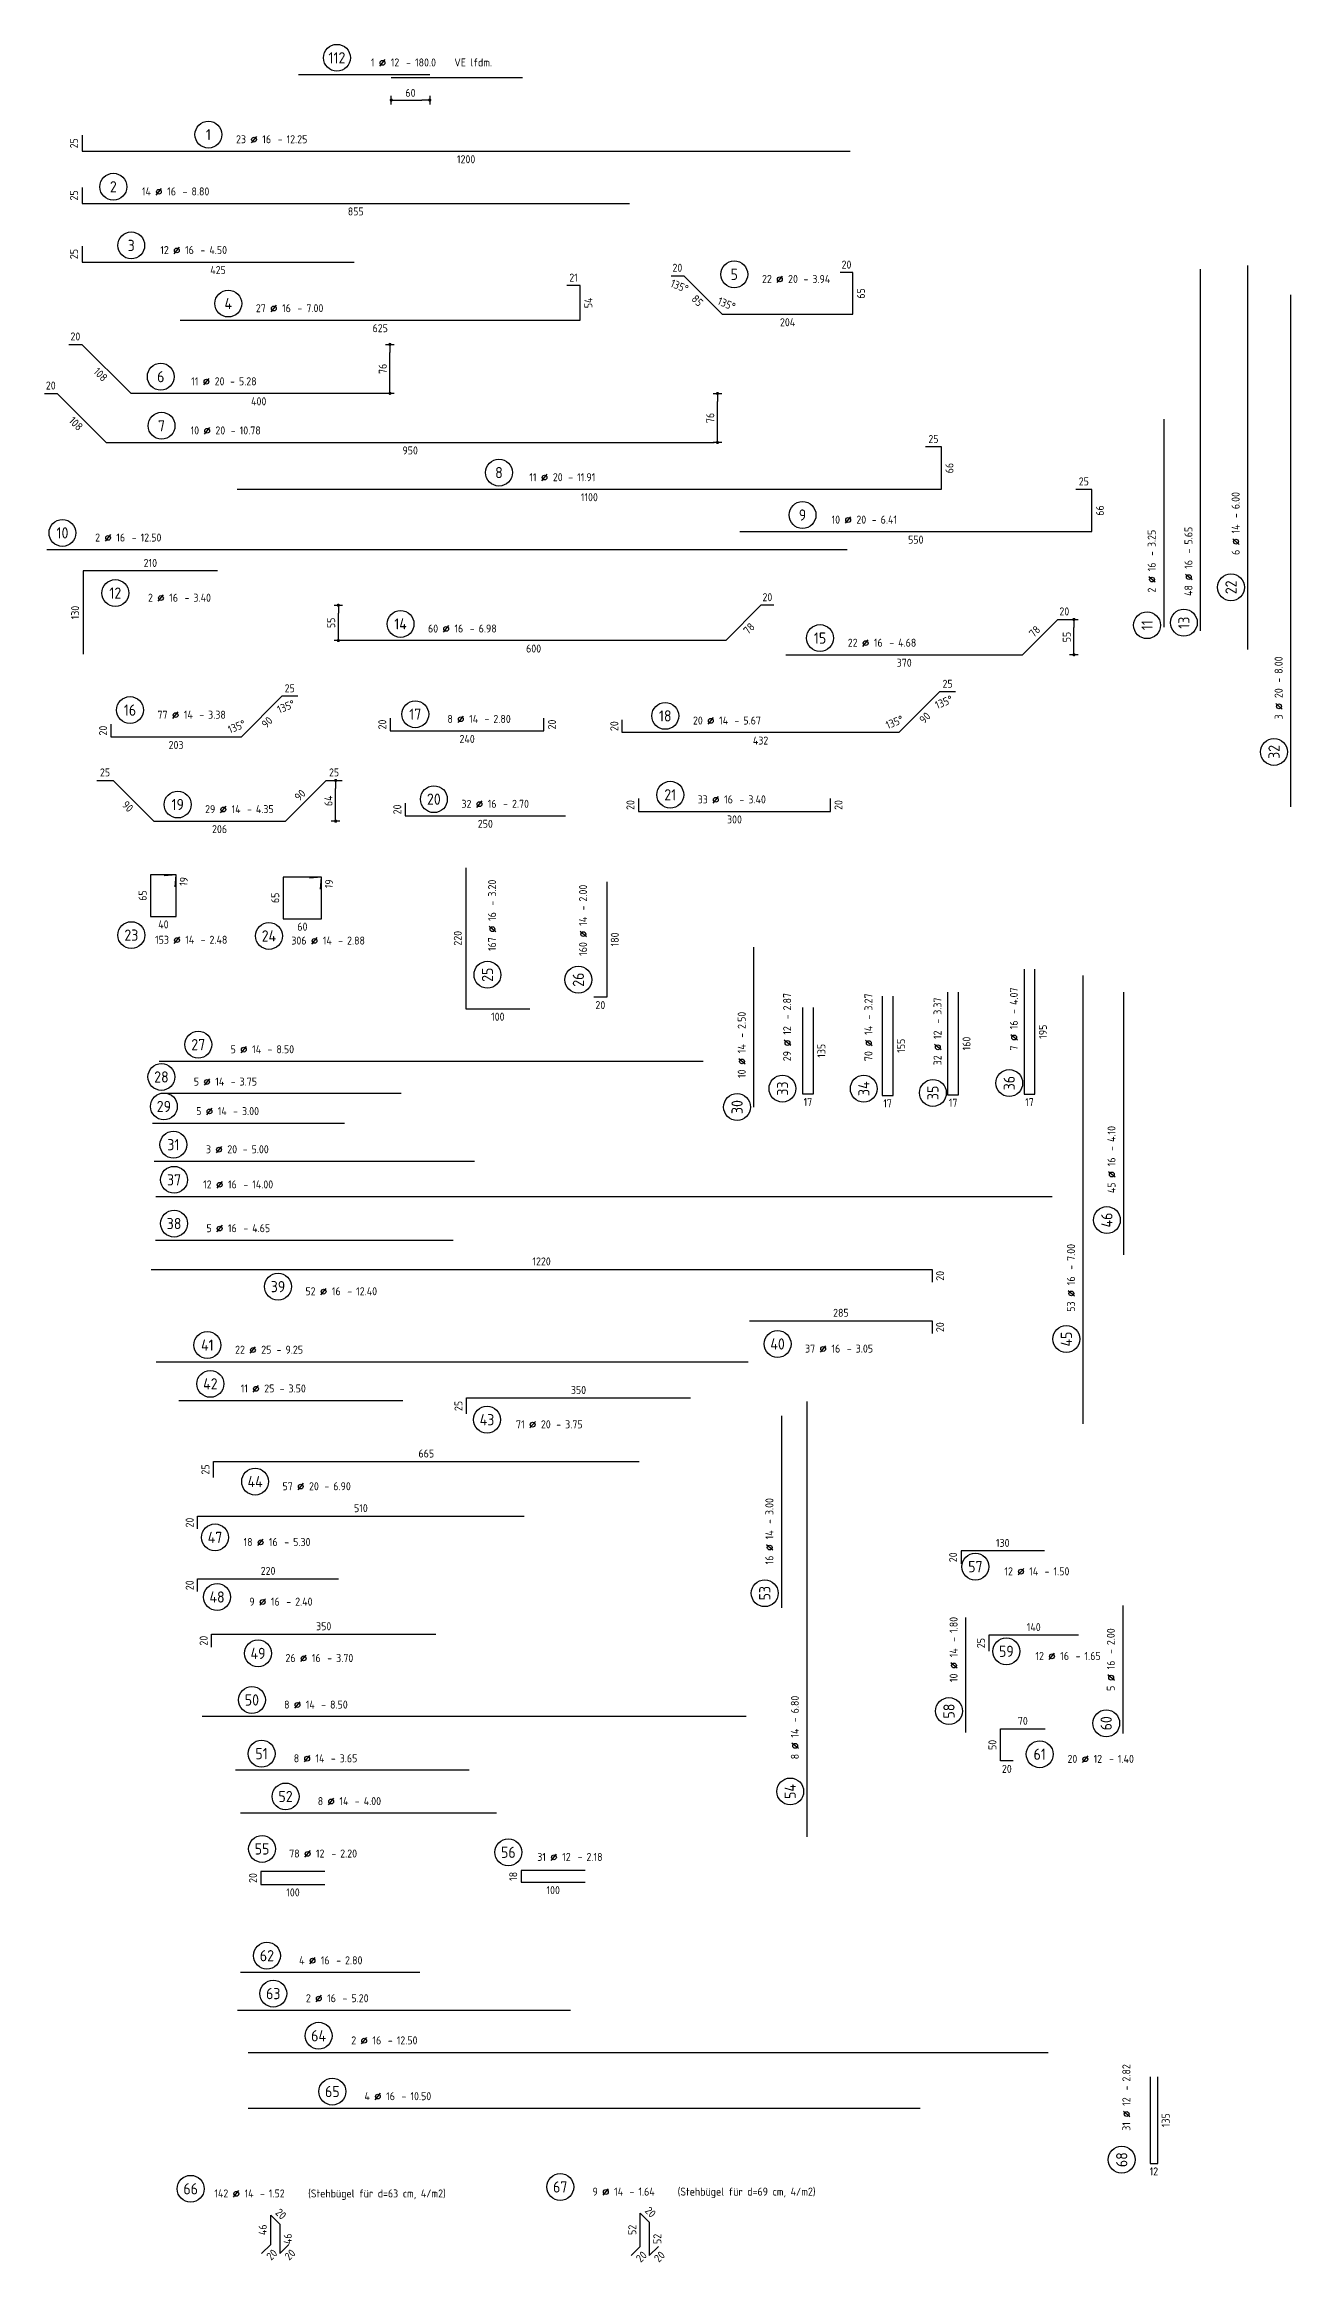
# Model space of a CAD drawing. Extents: x -21 to 93, y -36 to 68.
# Drawn here: x 73.96 to 93.42, y 5.79 to 40.45 of the extents above; entities that cross this region are included whole.
import ezdxf
from ezdxf.enums import TextEntityAlignment as Align

# ---------------------------------------------------------------- set-up
doc = ezdxf.new("R2010")
doc.units = 0
doc.header["$LTSCALE"] = 0.5
doc.linetypes.add('AUSGEZOGEN', pattern=[1000.01, 1000, 0.01])
doc.layers.add('MASSE', color=7, linetype='Continuous')
doc.layers.add('RND', color=7, linetype='Continuous')
doc.styles.add('txt', font='isocp.shx')
doc.dimstyles.new('DOT_I', dxfattribs={"dimscale": 0.5, "dimtxt": 0.25, "dimasz": 0.25, "dimexe": 0.1, "dimexo": 0.3, "dimgap": 0.1, "dimtad": 1, "dimdec": 3, "dimzin": 3, "dimtxsty": 'txt', "dimblk": 'DOT', "dimblk1": 'DOT', "dimblk2": 'DOT', "dimsah": 1, "dimcen": 0.1, "dimse1": 1, "dimse2": 1, "dimazin": 0, "dimtfac": 1, "dimtdec": 4, "dimtix": 1, "dimtmove": 2, "dimatfit": 3, "dimfxl": 0, "dimtvp": 1, "dimtolj": 1, "dimtzin": 0, "dimarcsym": 0})

# ---------------------------------------------------------------- blocks, each defined once
blk = doc.blocks.new('RND_AUSZ')
at = {"layer": 'RND', "color": 7, "linetype": 'Continuous'}
blk.add_line((1.341, 0.262), (1.509, 0.466), dxfattribs=at)
at = {"layer": 'RND', "color": 1, "linetype": 'Continuous'}
blk.add_circle((0, 0.52), 0.42, dxfattribs=at)
at = {"layer": 'RND', "color": 7, "linetype": 'Continuous'}
blk.add_circle((1.425, 0.364), 0.075, dxfattribs=at)
at = {"layer": 'RND', "color": 7, "linetype": 'Continuous', "style": 'txt'}
blk.add_text('-', height=0.25, dxfattribs=at).set_placement((2.163, 0.25))
at = {"layer": 'RND', "color": 1, "linetype": 'Continuous', "style": 'txt'}
blk.add_attdef('POS', text='', height=0.35, dxfattribs=at).set_placement((0, 0.52), align=Align.MIDDLE)
at = {"layer": 'RND', "color": 7, "linetype": 'Continuous', "style": 'txt'}
for tag, p in [('WIEOFT', (-0.536, 0.25)), ('STK', (1.174, 0.25))]:
    blk.add_attdef(tag, text='', height=0.25, dxfattribs=at).set_placement(p, align=Align.RIGHT)
for tag, p in [('DS', (1.683, 0.25)), ('LANG', (2.441, 0.25)), ('TEXT', (3.669, 0.25))]:
    blk.add_attdef(tag, p, '', height=0.25, dxfattribs=at)
blk = doc.blocks.new('DOT')
at = {"layer": 'MASSE', "color": 7, "linetype": 'Continuous'}
for p, q in [((0, 0), (-1, 0)), ((0, 0.54), (0, -0.54))]:
    blk.add_line(p, q, dxfattribs=at)
at = {"layer": 'MASSE', "color": 7, "linetype": 'Continuous', "const_width": 0.2}
blk.add_lwpolyline([(-0.1, 0, 1), (0.1, 0, 1)], format="xyb", close=True, dxfattribs=at)
blk = doc.blocks.new('*D16')
at = {"layer": 'Defpoints', "color": 0, "linetype": 'AUSGEZOGEN', "transparency": 16777216}
for p in [(79.376, 39.926), (79.976, 39.926), (79.976, 39.576)]:
    blk.add_point(p, dxfattribs=at)
at = {"layer": 'RND', "color": 0, "linetype": 'AUSGEZOGEN', "lineweight": -2, "transparency": 16777216}
blk.add_line((79.501, 39.576), (79.851, 39.576), dxfattribs=at)
at = {"layer": 'RND', "color": 0, "linetype": 'AUSGEZOGEN', "lineweight": -2, "transparency": 16777216, "xscale": 0.125, "yscale": 0.125, "zscale": 0.125, "rotation": 180}
blk.add_blockref('DOT', (79.376, 39.576), dxfattribs=at)
at = {"layer": 'RND', "color": 0, "linetype": 'AUSGEZOGEN', "lineweight": -2, "transparency": 16777216, "xscale": 0.125, "yscale": 0.125, "zscale": 0.125}
blk.add_blockref('DOT', (79.976, 39.576), dxfattribs=at)
at = {"layer": 'RND', "color": 0, "linetype": 'AUSGEZOGEN', "transparency": 16777216, "insert": (79.676, 39.689), "char_height": 0.125, "attachment_point": 5, "style": 'txt'}
blk.add_mtext('\\A1;60', dxfattribs=at)
blk = doc.blocks.new('*D17')
at = {"layer": 'Defpoints', "color": 0, "linetype": 'AUSGEZOGEN', "transparency": 16777216}
for p in [(83.845, 36.832), (83.875, 36.761), (83.945, 36.832), (84.246, 36.531)]:
    blk.add_point(p, dxfattribs=at)
at = {"layer": 'RND', "color": 0, "linetype": 'AUSGEZOGEN', "transparency": 16777216, "insert": (83.878, 36.67), "char_height": 0.125, "attachment_point": 5, "rotation": 337.5, "style": 'txt'}
blk.add_mtext('\\A1;135°', dxfattribs=at)
blk = doc.blocks.new('*D18')
at = {"layer": 'Defpoints', "color": 0, "linetype": 'AUSGEZOGEN', "transparency": 16777216}
for p in [(84.246, 36.531), (84.546, 36.231), (84.617, 36.301), (85.566, 36.231)]:
    blk.add_point(p, dxfattribs=at)
at = {"layer": 'RND', "color": 0, "linetype": 'AUSGEZOGEN', "transparency": 16777216, "insert": (84.613, 36.392), "char_height": 0.125, "attachment_point": 5, "rotation": 337.5, "style": 'txt'}
blk.add_mtext('\\A1;135°', dxfattribs=at)
blk = doc.blocks.new('*D20')
at = {"layer": 'Defpoints', "color": 0, "linetype": 'AUSGEZOGEN', "transparency": 16777216}
for p in [(78.549, 31.685), (78.549, 31.685), (78.549, 31.133)]:
    blk.add_point(p, dxfattribs=at)
at = {"layer": 'RND', "color": 0, "linetype": 'AUSGEZOGEN', "lineweight": -2, "transparency": 16777216}
blk.add_line((78.549, 31.258), (78.549, 31.56), dxfattribs=at)
at = {"layer": 'RND', "color": 0, "linetype": 'AUSGEZOGEN', "lineweight": -2, "transparency": 16777216, "xscale": 0.125, "yscale": 0.125, "zscale": 0.125}
for p, rotation in [((78.549, 31.685), 90), ((78.549, 31.133), 270)]:
    blk.add_blockref('DOT', p, dxfattribs=dict(at, rotation=rotation))
at = {"layer": 'RND', "color": 0, "linetype": 'AUSGEZOGEN', "transparency": 16777216, "insert": (78.437, 31.409), "char_height": 0.125, "attachment_point": 5, "rotation": 90, "style": 'txt'}
blk.add_mtext('\\A1;55', dxfattribs=at)
blk = doc.blocks.new('*D23')
at = {"layer": 'Defpoints', "color": 0, "linetype": 'AUSGEZOGEN', "transparency": 16777216}
for p in [(90.039, 31.463), (90.039, 31.463), (90.039, 30.912)]:
    blk.add_point(p, dxfattribs=at)
at = {"layer": 'RND', "color": 0, "linetype": 'AUSGEZOGEN', "lineweight": -2, "transparency": 16777216}
blk.add_line((90.039, 31.037), (90.039, 31.338), dxfattribs=at)
at = {"layer": 'RND', "color": 0, "linetype": 'AUSGEZOGEN', "lineweight": -2, "transparency": 16777216, "xscale": 0.125, "yscale": 0.125, "zscale": 0.125}
for p, rotation in [((90.039, 31.463), 90), ((90.039, 30.912), 270)]:
    blk.add_blockref('DOT', p, dxfattribs=dict(at, rotation=rotation))
at = {"layer": 'RND', "color": 0, "linetype": 'AUSGEZOGEN', "transparency": 16777216, "insert": (89.927, 31.188), "char_height": 0.125, "attachment_point": 5, "rotation": 90, "style": 'txt'}
blk.add_mtext('\\A1;55', dxfattribs=at)
blk = doc.blocks.new('*D24')
at = {"layer": 'Defpoints', "color": 0, "linetype": 'AUSGEZOGEN', "transparency": 16777216}
for p in [(77.665, 30.263), (77.665, 30.163), (77.79, 30.263), (77.347, 29.945)]:
    blk.add_point(p, dxfattribs=at)
at = {"layer": 'RND', "color": 0, "linetype": 'AUSGEZOGEN', "transparency": 16777216, "insert": (77.732, 30.101), "char_height": 0.125, "attachment_point": 5, "rotation": 22.5, "style": 'txt'}
blk.add_mtext('\\A1;135°', dxfattribs=at)
blk = doc.blocks.new('*D25')
at = {"layer": 'Defpoints', "color": 0, "linetype": 'AUSGEZOGEN', "transparency": 16777216}
for p in [(77.347, 29.945), (76.014, 29.626), (77.029, 29.726), (77.029, 29.626)]:
    blk.add_point(p, dxfattribs=at)
at = {"layer": 'RND', "color": 0, "linetype": 'AUSGEZOGEN', "transparency": 16777216, "insert": (76.962, 29.788), "char_height": 0.125, "attachment_point": 5, "rotation": 22.5, "style": 'txt'}
blk.add_mtext('\\A1;135°', dxfattribs=at)
blk = doc.blocks.new('*D26')
at = {"layer": 'Defpoints', "color": 0, "linetype": 'AUSGEZOGEN', "transparency": 16777216}
for p in [(87.941, 30.333), (87.941, 30.233), (88.066, 30.333), (87.623, 30.015)]:
    blk.add_point(p, dxfattribs=at)
at = {"layer": 'RND', "color": 0, "linetype": 'AUSGEZOGEN', "transparency": 16777216, "insert": (88.008, 30.171), "char_height": 0.125, "attachment_point": 5, "rotation": 22.5, "style": 'txt'}
blk.add_mtext('\\A1;135°', dxfattribs=at)
blk = doc.blocks.new('*D27')
at = {"layer": 'Defpoints', "color": 0, "linetype": 'AUSGEZOGEN', "transparency": 16777216}
for p in [(87.623, 30.015), (85.144, 29.696), (87.304, 29.796), (87.304, 29.696)]:
    blk.add_point(p, dxfattribs=at)
at = {"layer": 'RND', "color": 0, "linetype": 'AUSGEZOGEN', "transparency": 16777216, "insert": (87.237, 29.858), "char_height": 0.125, "attachment_point": 5, "rotation": 22.5, "style": 'txt'}
blk.add_mtext('\\A1;135°', dxfattribs=at)
blk = doc.blocks.new('*D28')
at = {"layer": 'Defpoints', "color": 0, "linetype": 'AUSGEZOGEN', "transparency": 16777216}
for p in [(78.507, 28.948), (78.507, 28.948), (78.607, 28.312)]:
    blk.add_point(p, dxfattribs=at)
at = {"layer": 'RND', "color": 0, "linetype": 'AUSGEZOGEN', "lineweight": -2, "transparency": 16777216}
blk.add_line((78.507, 28.437), (78.507, 28.823), dxfattribs=at)
at = {"layer": 'RND', "color": 0, "linetype": 'AUSGEZOGEN', "lineweight": -2, "transparency": 16777216, "xscale": 0.125, "yscale": 0.125, "zscale": 0.125}
for p, rotation in [((78.507, 28.948), 90), ((78.507, 28.312), 270)]:
    blk.add_blockref('DOT', p, dxfattribs=dict(at, rotation=rotation))
at = {"layer": 'RND', "color": 0, "linetype": 'AUSGEZOGEN', "transparency": 16777216, "insert": (78.395, 28.63), "char_height": 0.125, "attachment_point": 5, "rotation": 90, "style": 'txt'}
blk.add_mtext('\\A1;64', dxfattribs=at)
blk = doc.blocks.new('*D72')
at = {"layer": 'Defpoints', "color": 0, "linetype": 'AUSGEZOGEN', "transparency": 16777216}
for p in [(79.355, 35.759), (79.355, 35.759), (79.355, 34.995)]:
    blk.add_point(p, dxfattribs=at)
at = {"layer": 'RND', "color": 0, "linetype": 'AUSGEZOGEN', "lineweight": -2, "transparency": 16777216}
blk.add_line((79.355, 35.12), (79.355, 35.634), dxfattribs=at)
at = {"layer": 'RND', "color": 0, "linetype": 'AUSGEZOGEN', "lineweight": -2, "transparency": 16777216, "xscale": 0.125, "yscale": 0.125, "zscale": 0.125}
for p, rotation in [((79.355, 35.759), 90), ((79.355, 34.995), 270)]:
    blk.add_blockref('DOT', p, dxfattribs=dict(at, rotation=rotation))
at = {"layer": 'RND', "color": 0, "linetype": 'AUSGEZOGEN', "transparency": 16777216, "insert": (79.243, 35.377), "char_height": 0.125, "attachment_point": 5, "rotation": 90, "style": 'txt'}
blk.add_mtext('\\A1;76', dxfattribs=at)
blk = doc.blocks.new('*D73')
at = {"layer": 'Defpoints', "color": 0, "linetype": 'AUSGEZOGEN', "transparency": 16777216}
for p in [(84.471, 34.992), (84.471, 34.992), (84.471, 34.228)]:
    blk.add_point(p, dxfattribs=at)
at = {"layer": 'RND', "color": 0, "linetype": 'AUSGEZOGEN', "lineweight": -2, "transparency": 16777216}
blk.add_line((84.471, 34.353), (84.471, 34.867), dxfattribs=at)
at = {"layer": 'RND', "color": 0, "linetype": 'AUSGEZOGEN', "lineweight": -2, "transparency": 16777216, "xscale": 0.125, "yscale": 0.125, "zscale": 0.125}
for p, rotation in [((84.471, 34.992), 90), ((84.471, 34.228), 270)]:
    blk.add_blockref('DOT', p, dxfattribs=dict(at, rotation=rotation))
at = {"layer": 'RND', "color": 0, "linetype": 'AUSGEZOGEN', "transparency": 16777216, "insert": (84.358, 34.61), "char_height": 0.125, "attachment_point": 5, "rotation": 90, "style": 'txt'}
blk.add_mtext('\\A1;76', dxfattribs=at)

msp = doc.modelspace()

# ---------------------------------------------------------------- linework, layer by layer
at = {"layer": 'RND', "color": 1, "linetype": 'AUSGEZOGEN'}
for points in [[(77.92638, 39.9763), (79.97638, 39.9763)], [(79.37638, 39.9263), (81.42638, 39.9263)], [(74.54494, 39.02662), (74.54494, 38.77662), (86.54494, 38.77662)], [(74.54494, 38.2117), (74.54494, 37.9617), (83.09494, 37.9617)], [(74.54494, 37.29576), (74.54494, 37.04576), (78.79494, 37.04576)], [(83.74536, 36.83176), (83.94536, 36.83176), (84.5464, 36.23072), (86.5864, 36.23072), (86.5864, 36.88072), (86.3864, 36.88072)], [(92.01601, 31.28483), (92.01601, 36.93483)], [(92.75246, 36.99288), (92.75246, 30.99288)], [(76.07829, 36.13773), (82.32829, 36.13773), (82.32829, 36.67773), (82.11829, 36.67773)], [(93.42401, 36.53604), (93.42401, 28.53604)], [(74.34176, 35.75874), (74.54176, 35.75874), (75.30543, 34.99507), (79.30543, 34.99507)], [(73.95708, 34.99199), (74.15708, 34.99199), (74.92075, 34.22831), (84.42075, 34.22831)], [(91.44132, 34.59229), (91.44132, 31.34229)], [(76.96969, 33.49701), (87.96969, 33.49701), (87.96969, 34.15701), (87.71969, 34.15701)], [(84.81881, 32.83454), (90.31881, 32.83454), (90.31881, 33.49454), (90.06881, 33.49454)], [(73.99764, 32.55469), (86.49764, 32.55469)], [(76.66256, 32.22037), (74.56256, 32.22037), (74.56256, 30.92037)], [(85.35091, 31.68479), (85.15091, 31.68479), (84.59937, 31.13324), (78.59937, 31.13324)], [(85.53766, 30.91177), (89.23766, 30.91177), (89.7892, 31.46331), (89.9892, 31.46331)], [(77.91525, 30.26281), (77.66525, 30.26281), (77.02886, 29.62642), (74.99886, 29.62642), (74.99886, 29.82642)], [(88.19076, 30.33285), (87.94076, 30.33285), (87.30437, 29.69645), (82.98437, 29.69645), (82.98437, 29.89645)], [(79.36051, 29.92159), (79.36051, 29.72159), (81.76051, 29.72159), (81.76051, 29.92159)], [(74.7792, 28.94836), (75.0292, 28.94836), (75.6656, 28.31197), (77.72106, 28.31197), (78.35746, 28.94836), (78.60746, 28.94836)], [(79.59495, 28.59537), (79.59495, 28.39537), (82.09495, 28.39537)], [(83.2365, 28.66416), (83.2365, 28.46416), (86.2365, 28.46416), (86.2365, 28.66416)], [(76.0002, 27.28536), (76.01676, 27.47463), (75.61676, 27.47463), (75.61676, 26.82463), (76.01676, 26.82463), (76.01676, 27.47463), (75.82748, 27.45808)], [(78.27108, 27.24928), (78.28764, 27.43855), (77.68764, 27.43855), (77.68764, 26.78855), (78.28764, 26.78855), (78.28764, 27.43855), (78.09836, 27.422)], [(80.54003, 27.58251), (80.54003, 25.38251), (81.54003, 25.38251)], [(82.74202, 27.36425), (82.74202, 25.56425), (82.54202, 25.56425)], [(85.03702, 23.84603), (85.03702, 26.34603)], [(89.25932, 25.99736), (89.25932, 24.04736), (89.42932, 24.04736), (89.42932, 25.99736)], [(90.18066, 25.89904), (90.18066, 18.89904)], [(85.799, 25.40007), (85.799, 24.05007), (85.969, 24.05007), (85.969, 25.40007)], [(87.04333, 25.5783), (87.04333, 24.0283), (87.21333, 24.0283), (87.21333, 25.5783)], [(88.06654, 25.63815), (88.06654, 24.03815), (88.23654, 24.03815), (88.23654, 25.63815)], [(90.81346, 25.63923), (90.81346, 21.53923)], [(75.75016, 24.56123), (84.25016, 24.56123)], [(79.53164, 24.05628), (75.78164, 24.05628)], [(75.64479, 23.5953), (78.64479, 23.5953)], [(75.67347, 22.99868), (80.67347, 22.99868)], [(75.69953, 22.4497), (89.69953, 22.4497)], [(75.69434, 21.76596), (80.34434, 21.76596)], [(75.62391, 21.30943), (87.82391, 21.30943), (87.82391, 21.10943)], [(84.97391, 20.50747), (87.82391, 20.50747), (87.82391, 20.30747)], [(75.70317, 19.86809), (84.95317, 19.86809)], [(76.05508, 19.2621), (79.55508, 19.2621)], [(80.55048, 19.05129), (80.55048, 19.30129), (84.05048, 19.30129)], [(85.86694, 19.24414), (85.86694, 12.44414)], [(85.46918, 19.02105), (85.46918, 16.02105)], [(76.59785, 18.0585), (76.59785, 18.3085), (83.24785, 18.3085)], [(76.35146, 17.25502), (76.35146, 17.45502), (81.45146, 17.45502)], [(89.57692, 16.91278), (88.27692, 16.91278), (88.27692, 16.71278)], [(76.35146, 16.27593), (76.35146, 16.47593), (78.55146, 16.47593)], [(90.80299, 16.0596), (90.80299, 14.0596)], [(76.57015, 15.41053), (76.57015, 15.61053), (80.07015, 15.61053)], [(88.34702, 15.87472), (88.34702, 14.07472)], [(90.11119, 15.59711), (88.71119, 15.59711), (88.71119, 15.34711)], [(84.91989, 14.32391), (76.41989, 14.32391)], [(89.09077, 13.63249), (88.89077, 13.63249), (88.89077, 14.13249), (89.59077, 14.13249)], [(80.59082, 13.48496), (76.94082, 13.48496)], [(81.02126, 12.81607), (77.02126, 12.81607)], [(78.34046, 11.90281), (77.34046, 11.90281), (77.34046, 11.70281), (78.34046, 11.70281)], [(82.40522, 11.91811), (81.40522, 11.91811), (81.40522, 11.73811), (82.40522, 11.73811)], [(77.02142, 10.32936), (79.82142, 10.32936)], [(76.97386, 9.73702), (82.17386, 9.73702)], [(77.13797, 9.07887), (89.63797, 9.07887)], [(91.2275, 8.69481), (91.2275, 7.34481), (91.3475, 7.34481), (91.3475, 8.69481)], [(77.13797, 8.20682), (87.63797, 8.20682)], [(77.3513, 5.93618), (77.49272, 6.07761), (77.49272, 6.53761), (77.63414, 6.39618), (77.63414, 5.93618), (77.77556, 6.07761)], [(83.12364, 5.90486), (83.26507, 6.04629), (83.26507, 6.56629), (83.40649, 6.42486), (83.40649, 5.90486), (83.54791, 6.04629)]]:
    msp.add_lwpolyline(points, dxfattribs=at)

# ---------------------------------------------------------------- block references
at = {"layer": 'RND', "color": 7, "linetype": 'AUSGEZOGEN', "xscale": 0.5, "yscale": 0.5, "zscale": 0.5}
for p, values in [((78.52638, 39.9763), {'POS': '112', 'STK': '1', 'DS': '12', 'LANG': '180.0', 'TEXT': 'VE lfdm.'}), ((76.51983, 38.77662), {'POS': '1', 'STK': '23', 'DS': '16', 'LANG': '12.25'}), ((75.03409, 37.9617), {'POS': '2', 'STK': '14', 'DS': '16', 'LANG': '8.80'}), ((75.31373, 37.04576), {'POS': '3', 'STK': '12', 'DS': '16', 'LANG': '4.50'}), ((84.73297, 36.59379), {'POS': '5', 'STK': '22', 'DS': '20', 'LANG': '3.94'}), ((75.77592, 34.99507), {'POS': '6', 'STK': '11', 'DS': '20', 'LANG': '5.28'}), ((75.78712, 34.22831), {'POS': '7', 'STK': '10', 'DS': '20', 'LANG': '10.78'}), ((81.05805, 33.49701), {'POS': '8', 'STK': '11', 'DS': '20', 'LANG': '11.91'}), ((85.79939, 32.83454), {'POS': '9', 'STK': '10', 'DS': '20', 'LANG': '6.41'}), ((74.23978, 32.55469), {'POS': '10', 'STK': '2', 'DS': '16', 'LANG': '12.50'}), ((79.52075, 31.13324), {'POS': '14', 'STK': '60', 'DS': '16', 'LANG': '6.98'}), ((86.07305, 30.91177), {'POS': '15', 'STK': '22', 'DS': '16', 'LANG': '4.68'}), ((83.655, 29.69645), {'POS': '18', 'STK': '20', 'DS': '14', 'LANG': '5.67'}), ((76.04, 28.31197), {'POS': '19', 'STK': '29', 'DS': '14', 'LANG': '4.35'}), ((75.31613, 26.27177), {'POS': '23', 'STK': '153', 'DS': '14', 'LANG': '2.48'}), ((77.4651, 26.25899), {'POS': '24', 'STK': '306', 'DS': '14', 'LANG': '2.88'}), ((75.98295, 21.76596), {'POS': '38', 'STK': '5', 'DS': '16', 'LANG': '4.65'}), ((85.41013, 19.88518), {'POS': '40', 'STK': '37', 'DS': '16', 'LANG': '3.05'}), ((76.54997, 19.2621), {'POS': '42', 'STK': '11', 'DS': '25', 'LANG': '3.50'}), ((77.24948, 17.73506), {'POS': '44', 'STK': '57', 'DS': '20', 'LANG': '6.90'}), ((76.65447, 15.93232), {'POS': '48', 'STK': '9', 'DS': '16', 'LANG': '2.40'}), ((77.19909, 14.32391), {'POS': '50', 'STK': '8', 'DS': '14', 'LANG': '8.50'}), ((77.35767, 11.99739), {'POS': '55', 'STK': '78', 'DS': '12', 'LANG': '2.20'}), ((81.20441, 11.9445), {'POS': '56', 'STK': '31', 'DS': '12', 'LANG': '2.18'}), ((77.53239, 9.73702), {'POS': '63', 'STK': '2', 'DS': '16', 'LANG': '5.20'}), ((78.45434, 8.20682), {'POS': '65', 'STK': '4', 'DS': '16', 'LANG': '10.50'}), ((76.24272, 6.68761), {'POS': '66', 'STK': '142', 'DS': '14', 'LANG': '1.52', 'TEXT': '(Stehbügel für d=63 cm, 4/m2)'}), ((82.01507, 6.71629), {'POS': '67', 'STK': '9', 'DS': '14', 'LANG': '1.64', 'TEXT': '(Stehbügel für d=69 cm, 4/m2)'})]:
    msp.add_blockref('RND_AUSZ', p, dxfattribs=at).add_auto_attribs(values)
at = {"layer": 'RND', "color": 1, "linetype": 'AUSGEZOGEN', "xscale": 0.5, "yscale": 0.5, "zscale": 0.5}
for p, values in [((76.82911, 36.13773), {'POS': '4', 'STK': '27', 'DS': '16', 'LANG': '7.00'}), ((75.29476, 29.78707), {'POS': '16', 'STK': '77', 'DS': '14', 'LANG': '3.38'}), ((79.75042, 29.72159), {'POS': '17', 'STK': '8', 'DS': '14', 'LANG': '2.80'}), ((80.04102, 28.39537), {'POS': '20', 'STK': '32', 'DS': '16', 'LANG': '2.70'}), ((83.73335, 28.46416), {'POS': '21', 'STK': '33', 'DS': '16', 'LANG': '3.40'}), ((76.36092, 24.56123), {'POS': '27', 'STK': '5', 'DS': '14', 'LANG': '8.50'}), ((75.97289, 22.99868), {'POS': '31', 'STK': '3', 'DS': '20', 'LANG': '5.00'}), ((75.98313, 22.4497), {'POS': '37', 'STK': '12', 'DS': '16', 'LANG': '14.00'}), ((77.60657, 20.78084), {'POS': '39', 'STK': '52', 'DS': '16', 'LANG': '12.40'}), ((76.50296, 19.86809), {'POS': '41', 'STK': '22', 'DS': '25', 'LANG': '9.25'}), ((80.87163, 18.70211), {'POS': '43', 'STK': '71', 'DS': '20', 'LANG': '3.75'}), ((76.62247, 16.8634), {'POS': '47', 'STK': '18', 'DS': '16', 'LANG': '5.30'}), ((88.49952, 16.4062), {'POS': '57', 'STK': '12', 'DS': '14', 'LANG': '1.50'}), ((77.29446, 15.05173), {'POS': '49', 'STK': '26', 'DS': '16', 'LANG': '3.70'}), ((77.43361, 10.32936), {'POS': '62', 'STK': '4', 'DS': '16', 'LANG': '2.80'}), ((78.24032, 9.07887), {'POS': '64', 'STK': '2', 'DS': '16', 'LANG': '12.50'})]:
    msp.add_blockref('RND_AUSZ', p, dxfattribs=at).add_auto_attribs(values)
at = {"layer": 'RND', "color": 1, "linetype": 'AUSGEZOGEN', "xscale": 0.5, "yscale": 0.5, "zscale": 0.5, "rotation": 90}
for p, values in [((92.75246, 31.96505), {'POS': '22', 'STK': '6', 'DS': '14', 'LANG': '6.00'}), ((92.01601, 31.41196), {'POS': '13', 'STK': '48', 'DS': '16', 'LANG': '5.65'}), ((81.13813, 25.91223), {'POS': '25', 'STK': '167', 'DS': '16', 'LANG': '3.20'}), ((90.18066, 20.22212), {'POS': '45', 'STK': '53', 'DS': '16', 'LANG': '7.00'})]:
    msp.add_blockref('RND_AUSZ', p, dxfattribs=at).add_auto_attribs(values)
at = {"layer": 'RND', "color": 102, "linetype": 'AUSGEZOGEN', "xscale": 0.5, "yscale": 0.5, "zscale": 0.5, "rotation": 90}
for p, values in [((91.44132, 31.37321), {'POS': '11', 'STK': '2', 'DS': '16', 'LANG': '3.25'}), ((93.42401, 29.39344), {'POS': '32', 'STK': '3', 'DS': '20', 'LANG': '8.00'}), ((85.03702, 23.84603), {'POS': '30', 'STK': '10', 'DS': '14', 'LANG': '2.50'}), ((85.46918, 16.25182), {'POS': '53', 'STK': '16', 'DS': '14', 'LANG': '3.00'}), ((88.34702, 14.41026), {'POS': '58', 'STK': '10', 'DS': '14', 'LANG': '1.80'}), ((90.80299, 14.2196), {'POS': '60', 'STK': '5', 'DS': '16', 'LANG': '2.00'}), ((85.86694, 13.15435), {'POS': '54', 'STK': '8', 'DS': '14', 'LANG': '6.80'})]:
    msp.add_blockref('RND_AUSZ', p, dxfattribs=at).add_auto_attribs(values)
at = {"layer": 'RND', "color": 102, "linetype": 'AUSGEZOGEN', "xscale": 0.5, "yscale": 0.5, "zscale": 0.5}
for p, values in [((75.06535, 31.61492), {'POS': '12', 'STK': '2', 'DS': '16', 'LANG': '3.40'}), ((75.78561, 24.05628), {'POS': '28', 'STK': '5', 'DS': '14', 'LANG': '3.75'}), ((75.82376, 23.5953), {'POS': '29', 'STK': '5', 'DS': '14', 'LANG': '3.00'}), ((88.98324, 15.08387), {'POS': '59', 'STK': '12', 'DS': '16', 'LANG': '1.65'}), ((77.34975, 13.48496), {'POS': '51', 'STK': '8', 'DS': '14', 'LANG': '3.65'}), ((89.5048, 13.47634), {'POS': '61', 'STK': '20', 'DS': '12', 'LANG': '1.40'}), ((77.72474, 12.81607), {'POS': '52', 'STK': '8', 'DS': '14', 'LANG': '4.00'})]:
    msp.add_blockref('RND_AUSZ', p, dxfattribs=at).add_auto_attribs(values)
at = {"layer": 'RND', "color": 7, "linetype": 'AUSGEZOGEN', "xscale": 0.5, "yscale": 0.5, "zscale": 0.5, "rotation": 90}
for p, values in [((82.55791, 25.83557), {'POS': '26', 'STK': '160', 'DS': '14', 'LANG': '2.00'}), ((89.28807, 24.22029), {'POS': '36', 'STK': '7', 'DS': '16', 'LANG': '4.07'}), ((85.74647, 24.13443), {'POS': '33', 'STK': '29', 'DS': '12', 'LANG': '2.87'}), ((87.01691, 24.13236), {'POS': '34', 'STK': '70', 'DS': '14', 'LANG': '3.27'}), ((88.09584, 24.06701), {'POS': '35', 'STK': '32', 'DS': '12', 'LANG': '3.37'}), ((90.81346, 22.08005), {'POS': '46', 'STK': '45', 'DS': '16', 'LANG': '4.10'}), ((91.04523, 7.40284), {'POS': '68', 'STK': '31', 'DS': '12', 'LANG': '2.82'})]:
    msp.add_blockref('RND_AUSZ', p, dxfattribs=at).add_auto_attribs(values)

# ---------------------------------------------------------------- texts
at = {"layer": 'RND', "color": 7, "linetype": 'AUSGEZOGEN', "style": 'txt'}
for s, rotation, p in [('25', 90, (74.41994, 38.90162)), ('25', 90, (74.41994, 38.0867)), ('25', 90, (74.41994, 37.17076)), ('54', 90, (82.45329, 36.40773)), ('85', 315, (84.15749, 36.44285)), ('65', 90, (86.7114, 36.55572)), ('108', 315, (74.83521, 35.28852)), ('108', 315, (74.45053, 34.52176)), ('66', 90, (88.09469, 33.82701)), ('66', 90, (90.44381, 33.16454)), ('130', 90, (74.43756, 31.57037)), ('78', 45, (84.96353, 31.32063)), ('78', 45, (89.42504, 31.27593)), ('25', 360, (77.79025, 30.38781)), ('90', 45, (77.43544, 29.85623)), ('20', 90, (79.23551, 29.82159)), ('20', 90, (81.88551, 29.82159)), ('20', 90, (82.85937, 29.79645)), ('90', 45, (87.71095, 29.92626)), ('20', 90, (74.87386, 29.72642)), ('432', 360, (85.14437, 29.57145)), ('90', 45, (77.95087, 28.71855)), ('90', 315, (75.25901, 28.54178)), ('20', 90, (79.46995, 28.49537)), ('20', 90, (83.1115, 28.56416)), ('20', 90, (86.3615, 28.56416)), ('206', 360, (76.69333, 28.18697)), ('19', 84.999856, (76.13301, 27.3691)), ('19', 84.999856, (78.40388, 27.33302)), ('65', 90, (75.49176, 27.14963)), ('65', 90, (77.56264, 27.11355)), ('220', 90, (80.41503, 26.48251)), ('180', 90, (82.86702, 26.46425)), ('195', 90, (89.55432, 25.02236)), ('135', 90, (86.094, 24.72507)), ('155', 90, (87.33833, 24.8033)), ('160', 90, (88.36154, 24.83815)), ('20', 90, (87.94891, 21.20943)), ('20', 90, (87.94891, 20.40747)), ('25', 90, (80.42548, 19.17629)), ('25', 90, (76.47285, 18.1835)), ('20', 90, (76.22646, 17.35502)), ('20', 90, (88.15192, 16.81278)), ('20', 90, (76.22646, 16.37593)), ('20', 90, (76.44515, 15.51053)), ('25', 90, (88.58619, 15.47211)), ('50', 90, (88.76577, 13.88249)), ('20', 90, (77.21546, 11.80281)), ('18', 90, (81.28022, 11.82811)), ('135', 90, (91.4725, 8.01981)), ('20', 315, (77.65182, 6.55528)), ('20', 315, (83.42416, 6.58396)), ('46', 90, (77.36772, 6.30761)), ('46', 90, (77.75914, 6.16618)), ('52', 90, (83.14007, 6.30629)), ('20', 45, (77.5104, 5.91851)), ('20', 45, (77.79324, 5.91851)), ('20', 45, (83.28274, 5.88719)), ('52', 90, (83.53149, 6.16486)), ('20', 45, (83.56559, 5.88719))]:
    msp.add_text(s, height=0.125, rotation=rotation, dxfattribs=at).set_placement(p, align=Align.MIDDLE)
for s, p in [('1200', (80.54494, 38.65162)), ('855', (78.81994, 37.8367)), ('425', (76.66994, 36.92076)), ('21', (82.22329, 36.80273)), ('20', (83.84536, 36.95676)), ('20', (86.4864, 37.00572)), ('625', (79.20329, 36.01273)), ('204', (85.5664, 36.10572)), ('20', (74.44176, 35.88374)), ('20', (74.05708, 35.11699)), ('400', (77.30543, 34.87007)), ('25', (87.84469, 34.28201)), ('950', (79.67075, 34.10331)), ('25', (90.19381, 33.61954)), ('1100', (82.46969, 33.37201)), ('550', (87.56881, 32.70954)), ('210', (75.61256, 32.34537)), ('20', (85.25091, 31.80979)), ('20', (89.8892, 31.58831)), ('600', (81.59937, 31.00824)), ('370', (87.38766, 30.78677)), ('25', (88.06576, 30.45785)), ('203', (76.01386, 29.50142)), ('240', (80.56051, 29.59659)), ('25', (74.9042, 29.07336)), ('25', (78.48246, 29.07336)), ('250', (80.84495, 28.27037)), ('300', (84.7365, 28.33916)), ('40', (75.81676, 26.69963)), ('60', (77.98764, 26.66355)), ('100', (81.04003, 25.25751)), ('20', (82.64202, 25.43925)), ('17', (85.884, 23.92507)), ('17', (87.12833, 23.9033)), ('17', (88.15154, 23.91315)), ('17', (89.34432, 23.92236)), ('1220', (81.72391, 21.43443)), ('285', (86.39891, 20.63247)), ('350', (82.30048, 19.42629)), ('665', (79.92285, 18.4335)), ('510', (78.90146, 17.58002)), ('130', (88.92692, 17.03778)), ('220', (77.45146, 16.60093)), ('350', (78.32015, 15.73553)), ('140', (89.41119, 15.72211)), ('70', (89.24077, 14.25749)), ('20', (88.99077, 13.50749)), ('100', (77.84046, 11.57781)), ('100', (81.90522, 11.61311)), ('12', (91.2875, 7.21981))]:
    msp.add_text(s, height=0.125, dxfattribs=at).set_placement(p, align=Align.MIDDLE)

# ---------------------------------------------------------------- dimensions: what is measured, and where the dimension line sits
at = {"layer": 'RND', "color": 7, "linetype": 'AUSGEZOGEN'}
dim = msp.add_linear_dim(base=(79.97638, 39.5763), p1=(79.37638, 39.9263), p2=(79.97638, 39.9263), dimstyle='DOT_I', override={"dimdec": 0, "dimlfac": 100}, dxfattribs=at)
dim.commit()
dim.dimension.update_dxf_attribs({"geometry": '*D16', "text_midpoint": (79.67638, 39.6888)})
for base, center, p1, p2, picture, middle in [((83.87465, 36.76105), (83.94536, 36.83176), (84.24588, 36.53124), (83.84536, 36.83176), '*D17', (83.87839, 36.67008)), ((84.61711, 36.30143), (84.5464, 36.23072), (85.5664, 36.23072), (84.24588, 36.53124), '*D18', (84.61337, 36.39239)), ((77.66525, 30.16281), (77.66525, 30.26281), (77.34705, 29.94461), (77.79025, 30.26281), '*D24', (77.73222, 30.10113)), ((87.94076, 30.23285), (87.94076, 30.33285), (87.62257, 30.01465), (88.06576, 30.33285), '*D26', (88.00773, 30.17117)), ((77.02886, 29.72642), (77.02886, 29.62642), (76.01386, 29.62642), (77.34705, 29.94461), '*D25', (76.96189, 29.78809)), ((87.30437, 29.79645), (87.30437, 29.69645), (85.14437, 29.69645), (87.62257, 30.01465), '*D27', (87.2374, 29.85813))]:
    dim = msp.add_angular_dim_3p(base=base, center=center, p1=p1, p2=p2, dimstyle='DOT_I', override={"dimdec": 2, "dimadec": 0}, dxfattribs=at)
    dim.commit()
    dim.dimension.update_dxf_attribs({"geometry": picture, "text_midpoint": middle, "dimtype": 165})
for base, p1, p2, override, picture, middle in [((79.35543, 35.75874), (79.35543, 34.99507), (79.35543, 35.75874), {"dimdec": 0, "dimlfac": 100, "dimrnd": 0.0005}, '*D72', (79.24293, 35.37691)), ((84.47075, 34.99199), (84.47075, 34.22831), (84.47075, 34.99199), {"dimdec": 0, "dimlfac": 100, "dimrnd": 0.0005}, '*D73', (84.35825, 34.61015)), ((78.54937, 31.68479), (78.54937, 31.13324), (78.54937, 31.68479), {"dimdec": 0, "dimlfac": 100}, '*D20', (78.43687, 31.40901)), ((90.0392, 31.46331), (90.0392, 30.91177), (90.0392, 31.46331), {"dimdec": 0, "dimlfac": 100}, '*D23', (89.9267, 31.18754))]:
    dim = msp.add_linear_dim(base=base, p1=p1, p2=p2, angle=90, dimstyle='DOT_I', override=override, dxfattribs=at)
    dim.commit()
    dim.dimension.update_dxf_attribs({"geometry": picture, "text_midpoint": middle})
dim = msp.add_linear_dim(base=(78.50746, 28.94836), p1=(78.60746, 28.31197), p2=(78.50746, 28.94836), angle=90, text='64', dimstyle='DOT_I', override={"dimdec": 0, "dimlfac": 100}, dxfattribs=at)
dim.commit()
dim.dimension.update_dxf_attribs({"geometry": '*D28', "text_midpoint": (78.39496, 28.63016)})

doc.saveas('drawing.dxf')
